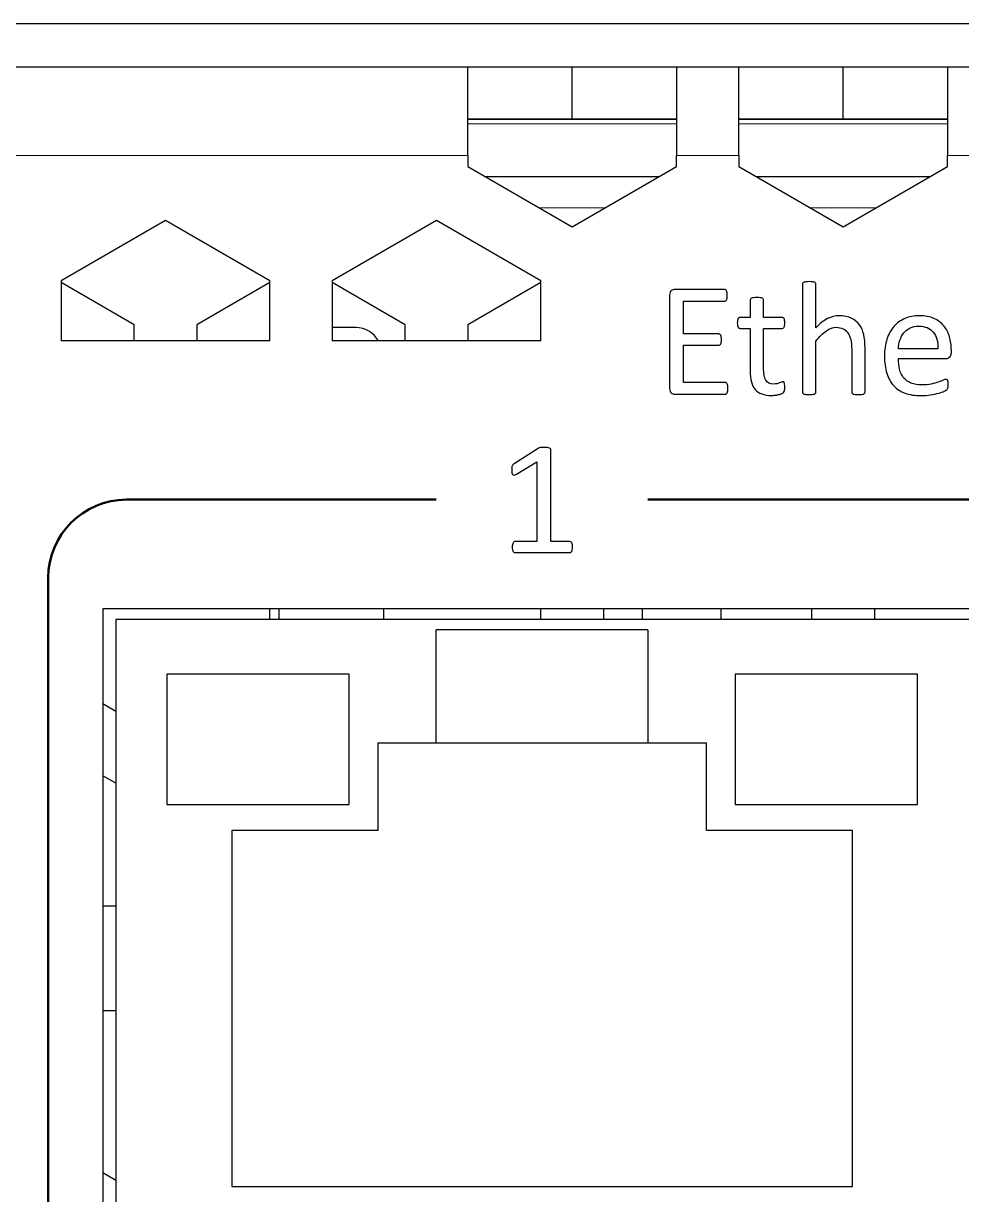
# Model space of a CAD drawing. Extents: x -260425 to 1294666, y -169889 to -2349.
# Drawn here: x 1000059.8 to 1000239.7, y -26466.9 to -26242.2 of the extents above; entities that cross this region are included whole.
import ezdxf
from ezdxf.enums import TextEntityAlignment as Align

# ---------------------------------------------------------------- set-up
doc = ezdxf.new("R2010")
doc.units = 0
doc.header["$LTSCALE"] = 100
doc.layers.add('case', color=7, linetype='Continuous')
doc.layers.add('marking', color=7, linetype='Continuous')
doc.styles.add('1ISOCPEUR', font='isocpeui.ttf', dxfattribs={"height": 250})

# ---------------------------------------------------------------- blocks, each defined once
blk = doc.blocks.new('АТС')
at = {"layer": 'case', "lineweight": 25}
for points in [[(1688, 217.99), (1688, 217.99), (1572, 217.99), (1572, 217.99)], [(1688, 200.99), (1688, 200.99), (1688, 217.99), (1688, 217.99)], [(1708, 217.99), (1708, 217.99), (1688, 217.99), (1688, 217.99)], [(1708, 207.99), (1708, 207.99), (1708, 217.99), (1708, 217.99)], [(1728, 217.99), (1728, 217.99), (1708, 217.99), (1708, 217.99)], [(1740, 217.99), (1740, 217.99), (1728, 217.99), (1728, 217.99)], [(1728, 217.99), (1728, 217.99), (1728, 200.99), (1728, 200.99)], [(1740, 200.99), (1740, 200.99), (1740, 217.99), (1740, 217.99)], [(1760, 217.99), (1760, 217.99), (1740, 217.99), (1740, 217.99)], [(1760, 207.99), (1760, 207.99), (1760, 217.99), (1760, 217.99)], [(1780, 217.99), (1780, 217.99), (1760, 217.99), (1760, 217.99)], [(1780, 217.99), (1780, 217.99), (1780, 200.99), (1780, 200.99)], [(1792, 217.99), (1792, 217.99), (1780, 217.99), (1780, 217.99)], [(1708, 207.99), (1708, 207.99), (1688, 207.99), (1688, 207.99)], [(1728, 207.99), (1728, 207.99), (1708, 207.99), (1708, 207.99)], [(1760, 207.99), (1760, 207.99), (1740, 207.99), (1740, 207.99)], [(1780, 207.99), (1780, 207.99), (1760, 207.99), (1760, 207.99)], [(1688, 200.99), (1688, 200.99), (1688, 198.87), (1688, 198.87)], [(1728, 198.87), (1728, 198.87), (1728, 200.99), (1728, 200.99)], [(1740, 200.99), (1740, 200.99), (1740, 198.87), (1740, 198.87)], [(1780, 198.87), (1780, 198.87), (1780, 200.99), (1780, 200.99)], [(1688, 198.87), (1688, 198.87), (1708, 187.32), (1708, 187.32)], [(1708, 187.32), (1708, 187.32), (1728, 198.87), (1728, 198.87)], [(1740, 198.87), (1740, 198.87), (1760, 187.32), (1760, 187.32)], [(1760, 187.32), (1760, 187.32), (1780, 198.87), (1780, 198.87)], [(1691.25, 196.99), (1691.25, 196.99), (1724.75, 196.99), (1724.75, 196.99)], [(1743.25, 196.99), (1743.25, 196.99), (1776.75, 196.99), (1776.75, 196.99)], [(1630, 188.51), (1630, 188.51), (1610, 176.96), (1610, 176.96)], [(1650, 176.96), (1650, 176.96), (1630, 188.51), (1630, 188.51)], [(1682, 188.51), (1682, 188.51), (1662, 176.96), (1662, 176.96)], [(1702, 176.96), (1702, 176.96), (1682, 188.51), (1682, 188.51)], [(1610, 176.96), (1610, 176.96), (1610, 165.42), (1610, 165.42)], [(1624, 168.54), (1624, 168.54), (1610, 176.62), (1610, 176.62)], [(1650, 176.62), (1650, 176.62), (1636, 168.54), (1636, 168.54)], [(1650, 165.42), (1650, 165.42), (1650, 176.96), (1650, 176.96)], [(1662, 176.96), (1662, 176.96), (1662, 165.42), (1662, 165.42)], [(1676, 168.54), (1676, 168.54), (1662, 176.62), (1662, 176.62)], [(1702, 176.62), (1702, 176.62), (1688, 168.54), (1688, 168.54)], [(1702, 165.42), (1702, 165.42), (1702, 176.96), (1702, 176.96)], [(1624, 165.42), (1624, 165.42), (1624, 168.54), (1624, 168.54)], [(1636, 168.54), (1636, 168.54), (1636, 165.42), (1636, 165.42)], [(1666.5, 167.99), (1666.5, 167.99), (1662, 167.99), (1662, 167.99)], [(1670.87, 165.42), (1669.99, 167.01), (1668.32, 167.99), (1666.5, 167.99)], [(1676, 165.42), (1676, 165.42), (1676, 168.54), (1676, 168.54)], [(1688, 168.54), (1688, 168.54), (1688, 165.42), (1688, 165.42)], [(1650, 165.42), (1650, 165.42), (1610, 165.42), (1610, 165.42)], [(1702, 165.42), (1702, 165.42), (1662, 165.42), (1662, 165.42)], [(1944, 113.99), (1944, 113.99), (1618, 113.99), (1618, 113.99)], [(1618, 113.99), (1618, 113.99), (1618, -145.01), (1618, -145.01)], [(1650, 111.99), (1650, 111.99), (1650, 113.99), (1650, 113.99)], [(1651.8, 111.99), (1651.8, 111.99), (1651.8, 113.99), (1651.8, 113.99)], [(1671.9, 111.99), (1671.9, 111.99), (1671.9, 113.99), (1671.9, 113.99)], [(1702, 111.99), (1702, 111.99), (1702, 113.99), (1702, 113.99)], [(1714, 113.99), (1714, 113.99), (1714, 111.99), (1714, 111.99)], [(1721.5, 111.99), (1721.5, 111.99), (1721.5, 113.99), (1721.5, 113.99)], [(1736.5, 113.99), (1736.5, 113.99), (1736.5, 111.99), (1736.5, 111.99)], [(1754, 111.99), (1754, 111.99), (1754, 113.99), (1754, 113.99)], [(1766, 113.99), (1766, 113.99), (1766, 111.99), (1766, 111.99)], [(1941.5, 111.99), (1941.5, 111.99), (1620.5, 111.99), (1620.5, 111.99)], [(1620.5, 111.99), (1620.5, 111.99), (1620.5, -142.01), (1620.5, -142.01)], [(1722.55, 109.99), (1722.55, 109.99), (1681.95, 109.99), (1681.95, 109.99)], [(1681.95, 88.29), (1681.95, 88.29), (1681.95, 109.99), (1681.95, 109.99)], [(1722.55, 109.99), (1722.55, 109.99), (1722.55, 88.29), (1722.55, 88.29)], [(1630.25, 101.49), (1630.25, 101.49), (1630.25, 76.49), (1630.25, 76.49)], [(1665.25, 101.49), (1665.25, 101.49), (1630.25, 101.49), (1630.25, 101.49)], [(1665.25, 76.49), (1665.25, 76.49), (1665.25, 101.49), (1665.25, 101.49)], [(1774.25, 101.49), (1774.25, 101.49), (1739.25, 101.49), (1739.25, 101.49)], [(1739.25, 101.49), (1739.25, 101.49), (1739.25, 76.49), (1739.25, 76.49)], [(1774.25, 76.49), (1774.25, 76.49), (1774.25, 101.49), (1774.25, 101.49)], [(1618, 95.83), (1618, 95.83), (1620.5, 94.38), (1620.5, 94.38)], [(1670.75, 88.29), (1670.75, 88.29), (1681.95, 88.29), (1681.95, 88.29)], [(1670.75, 88.29), (1670.75, 88.29), (1670.75, 71.49), (1670.75, 71.49)], [(1681.95, 88.29), (1681.95, 88.29), (1722.55, 88.29), (1722.55, 88.29)], [(1722.55, 88.29), (1722.55, 88.29), (1733.75, 88.29), (1733.75, 88.29)], [(1733.75, 71.49), (1733.75, 71.49), (1733.75, 88.29), (1733.75, 88.29)], [(1620.5, 80.56), (1620.5, 80.56), (1618, 82), (1618, 82)], [(1630.25, 76.49), (1630.25, 76.49), (1665.25, 76.49), (1665.25, 76.49)], [(1739.25, 76.49), (1739.25, 76.49), (1774.25, 76.49), (1774.25, 76.49)], [(1670.75, 71.49), (1670.75, 71.49), (1642.7, 71.49), (1642.7, 71.49)], [(1642.7, 71.49), (1642.7, 71.49), (1642.7, 3.19), (1642.7, 3.19)], [(1761.8, 71.49), (1761.8, 71.49), (1733.75, 71.49), (1733.75, 71.49)], [(1761.8, 3.19), (1761.8, 3.19), (1761.8, 71.49), (1761.8, 71.49)], [(1618, 57.04), (1618, 57.04), (1620.5, 57.04), (1620.5, 57.04)], [(1618, 36.94), (1618, 36.94), (1620.5, 36.94), (1620.5, 36.94)], [(1618, 5.83), (1618, 5.83), (1620.5, 4.38), (1620.5, 4.38)], [(1642.7, 3.19), (1642.7, 3.19), (1761.8, 3.19), (1761.8, 3.19)]]:
    blk.add_open_spline(points, degree=3, dxfattribs=at)
at = {"layer": 'case', "lineweight": 18}
for points in [[(1688, 207.89), (1688, 207.89), (1728, 207.89), (1728, 207.89)], [(1688, 207.09), (1688, 207.09), (1728, 207.09), (1728, 207.09)], [(1740, 207.89), (1740, 207.89), (1780, 207.89), (1780, 207.89)], [(1740, 207.09), (1740, 207.09), (1780, 207.09), (1780, 207.09)], [(1688, 200.99), (1688, 200.99), (1572, 200.99), (1572, 200.99)], [(1740, 200.99), (1740, 200.99), (1728, 200.99), (1728, 200.99)], [(1792, 200.99), (1792, 200.99), (1780, 200.99), (1780, 200.99)], [(1701.65, 190.99), (1701.65, 190.99), (1714.36, 190.99), (1714.36, 190.99)], [(1753.65, 190.99), (1753.65, 190.99), (1766.36, 190.99), (1766.36, 190.99)]]:
    blk.add_open_spline(points, degree=3, dxfattribs=at)
at = {"layer": 'marking'}
for points, knots in [([(1764.2, 155.6), (1764.2, 155.52), (1764.18, 155.45), (1764.14, 155.39), (1764.14, 155.39), (1764.09, 155.34), (1764.03, 155.28), (1763.93, 155.24), (1763.93, 155.24), (1763.84, 155.2), (1763.71, 155.17), (1763.54, 155.15), (1763.54, 155.15), (1763.38, 155.13), (1763.17, 155.12), (1762.92, 155.12), (1762.92, 155.12), (1762.66, 155.12), (1762.45, 155.13), (1762.28, 155.15), (1762.28, 155.15), (1762.11, 155.17), (1761.99, 155.2), (1761.89, 155.24), (1761.89, 155.24), (1761.8, 155.28), (1761.73, 155.34), (1761.69, 155.39), (1761.69, 155.39), (1761.65, 155.45), (1761.63, 155.52), (1761.63, 155.6), (1761.63, 155.6), (1761.63, 155.6), (1761.63, 163.78), (1761.63, 163.78), (1761.63, 163.78), (1761.63, 164.57), (1761.56, 165.21), (1761.44, 165.7), (1761.44, 165.7), (1761.32, 166.18), (1761.14, 166.6), (1760.9, 166.96), (1760.9, 166.96), (1760.66, 167.3), (1760.36, 167.57), (1759.99, 167.76), (1759.99, 167.76), (1759.61, 167.95), (1759.18, 168.04), (1758.69, 168.04), (1758.69, 168.04), (1758.05, 168.04), (1757.41, 167.81), (1756.78, 167.36), (1756.78, 167.36), (1756.13, 166.9), (1755.47, 166.24), (1754.77, 165.36), (1754.77, 165.36), (1754.77, 165.36), (1754.77, 155.6), (1754.77, 155.6), (1754.77, 155.6), (1754.77, 155.52), (1754.75, 155.45), (1754.71, 155.39), (1754.71, 155.39), (1754.66, 155.34), (1754.6, 155.28), (1754.5, 155.24), (1754.5, 155.24), (1754.41, 155.2), (1754.28, 155.17), (1754.11, 155.15), (1754.11, 155.15), (1753.95, 155.13), (1753.74, 155.12), (1753.48, 155.12), (1753.48, 155.12), (1753.22, 155.12), (1753.02, 155.13), (1752.85, 155.15), (1752.85, 155.15), (1752.68, 155.17), (1752.55, 155.2), (1752.46, 155.24), (1752.46, 155.24), (1752.36, 155.28), (1752.29, 155.34), (1752.25, 155.39), (1752.25, 155.39), (1752.21, 155.45), (1752.2, 155.52), (1752.2, 155.6), (1752.2, 155.6), (1752.2, 155.6), (1752.2, 176.31), (1752.2, 176.31), (1752.2, 176.31), (1752.2, 176.39), (1752.21, 176.46), (1752.25, 176.52), (1752.25, 176.52), (1752.29, 176.59), (1752.36, 176.64), (1752.46, 176.68), (1752.46, 176.68), (1752.55, 176.72), (1752.68, 176.75), (1752.85, 176.77), (1752.85, 176.77), (1753.02, 176.79), (1753.22, 176.8), (1753.48, 176.8), (1753.48, 176.8), (1753.74, 176.8), (1753.95, 176.79), (1754.11, 176.77), (1754.11, 176.77), (1754.28, 176.75), (1754.41, 176.72), (1754.5, 176.68), (1754.5, 176.68), (1754.6, 176.64), (1754.66, 176.59), (1754.71, 176.52), (1754.71, 176.52), (1754.75, 176.46), (1754.77, 176.39), (1754.77, 176.31), (1754.77, 176.31), (1754.77, 176.31), (1754.77, 167.97), (1754.77, 167.97), (1754.77, 167.97), (1755.5, 168.74), (1756.24, 169.32), (1756.98, 169.7), (1756.98, 169.7), (1757.72, 170.07), (1758.47, 170.26), (1759.22, 170.26), (1759.22, 170.26), (1760.15, 170.26), (1760.93, 170.1), (1761.56, 169.79), (1761.56, 169.79), (1762.2, 169.47), (1762.71, 169.05), (1763.1, 168.53), (1763.1, 168.53), (1763.5, 168), (1763.78, 167.38), (1763.95, 166.67), (1763.95, 166.67), (1764.11, 165.96), (1764.2, 165.1), (1764.2, 164.1), (1764.2, 164.1), (1764.2, 164.1), (1764.2, 155.6), (1764.2, 155.6)], [0, 0, 0, 0, 0.02381, 0.02381, 0.02381, 0.02381, 0.047619, 0.047619, 0.047619, 0.047619, 0.071429, 0.071429, 0.071429, 0.071429, 0.095238, 0.095238, 0.095238, 0.095238, 0.119048, 0.119048, 0.119048, 0.119048, 0.142857, 0.142857, 0.142857, 0.142857, 0.166667, 0.166667, 0.166667, 0.166667, 0.190476, 0.190476, 0.190476, 0.190476, 0.214286, 0.214286, 0.214286, 0.214286, 0.238095, 0.238095, 0.238095, 0.238095, 0.261905, 0.261905, 0.261905, 0.261905, 0.285714, 0.285714, 0.285714, 0.285714, 0.309524, 0.309524, 0.309524, 0.309524, 0.333333, 0.333333, 0.333333, 0.333333, 0.357143, 0.357143, 0.357143, 0.357143, 0.380952, 0.380952, 0.380952, 0.380952, 0.404762, 0.404762, 0.404762, 0.404762, 0.428571, 0.428571, 0.428571, 0.428571, 0.452381, 0.452381, 0.452381, 0.452381, 0.47619, 0.47619, 0.47619, 0.47619, 0.5, 0.5, 0.5, 0.5, 0.52381, 0.52381, 0.52381, 0.52381, 0.547619, 0.547619, 0.547619, 0.547619, 0.571429, 0.571429, 0.571429, 0.571429, 0.595238, 0.595238, 0.595238, 0.595238, 0.619048, 0.619048, 0.619048, 0.619048, 0.642857, 0.642857, 0.642857, 0.642857, 0.666667, 0.666667, 0.666667, 0.666667, 0.690476, 0.690476, 0.690476, 0.690476, 0.714286, 0.714286, 0.714286, 0.714286, 0.738095, 0.738095, 0.738095, 0.738095, 0.761905, 0.761905, 0.761905, 0.761905, 0.785714, 0.785714, 0.785714, 0.785714, 0.809524, 0.809524, 0.809524, 0.809524, 0.833333, 0.833333, 0.833333, 0.833333, 0.857143, 0.857143, 0.857143, 0.857143, 0.880952, 0.880952, 0.880952, 0.880952, 0.904762, 0.904762, 0.904762, 0.904762, 0.928571, 0.928571, 0.928571, 0.928571, 0.952381, 0.952381, 0.952381, 0.952381, 1, 1, 1, 1]), ([(1737.89, 156.32), (1737.89, 156.13), (1737.88, 155.96), (1737.86, 155.83), (1737.86, 155.83), (1737.84, 155.69), (1737.8, 155.57), (1737.75, 155.48), (1737.75, 155.48), (1737.7, 155.38), (1737.64, 155.32), (1737.57, 155.28), (1737.57, 155.28), (1737.5, 155.23), (1737.43, 155.21), (1737.34, 155.21), (1737.34, 155.21), (1737.34, 155.21), (1727.71, 155.21), (1727.71, 155.21), (1727.71, 155.21), (1727.47, 155.21), (1727.24, 155.29), (1727.03, 155.45), (1727.03, 155.45), (1726.82, 155.62), (1726.71, 155.9), (1726.71, 156.3), (1726.71, 156.3), (1726.71, 156.3), (1726.71, 174.19), (1726.71, 174.19), (1726.71, 174.19), (1726.71, 174.6), (1726.82, 174.88), (1727.03, 175.04), (1727.03, 175.04), (1727.24, 175.2), (1727.47, 175.28), (1727.71, 175.28), (1727.71, 175.28), (1727.71, 175.28), (1737.23, 175.28), (1737.23, 175.28), (1737.23, 175.28), (1737.32, 175.28), (1737.39, 175.26), (1737.46, 175.22), (1737.46, 175.22), (1737.53, 175.17), (1737.58, 175.11), (1737.62, 175.01), (1737.62, 175.01), (1737.66, 174.92), (1737.7, 174.8), (1737.72, 174.67), (1737.72, 174.67), (1737.75, 174.53), (1737.76, 174.35), (1737.76, 174.15), (1737.76, 174.15), (1737.76, 173.96), (1737.75, 173.8), (1737.72, 173.65), (1737.72, 173.65), (1737.7, 173.52), (1737.66, 173.4), (1737.62, 173.31), (1737.62, 173.31), (1737.58, 173.23), (1737.52, 173.16), (1737.46, 173.12), (1737.46, 173.12), (1737.39, 173.08), (1737.32, 173.06), (1737.23, 173.06), (1737.23, 173.06), (1737.23, 173.06), (1729.38, 173.06), (1729.38, 173.06), (1729.38, 173.06), (1729.38, 173.06), (1729.38, 166.77), (1729.38, 166.77), (1729.38, 166.77), (1729.38, 166.77), (1736.12, 166.77), (1736.12, 166.77), (1736.12, 166.77), (1736.2, 166.77), (1736.28, 166.75), (1736.35, 166.7), (1736.35, 166.7), (1736.41, 166.65), (1736.47, 166.59), (1736.52, 166.51), (1736.52, 166.51), (1736.57, 166.42), (1736.6, 166.31), (1736.62, 166.17), (1736.62, 166.17), (1736.64, 166.02), (1736.65, 165.85), (1736.65, 165.65), (1736.65, 165.65), (1736.65, 165.46), (1736.64, 165.3), (1736.62, 165.17), (1736.62, 165.17), (1736.6, 165.03), (1736.57, 164.93), (1736.52, 164.84), (1736.52, 164.84), (1736.47, 164.76), (1736.41, 164.7), (1736.35, 164.66), (1736.35, 164.66), (1736.28, 164.63), (1736.2, 164.61), (1736.12, 164.61), (1736.12, 164.61), (1736.12, 164.61), (1729.38, 164.61), (1729.38, 164.61), (1729.38, 164.61), (1729.38, 164.61), (1729.38, 157.44), (1729.38, 157.44), (1729.38, 157.44), (1729.38, 157.44), (1737.34, 157.44), (1737.34, 157.44), (1737.34, 157.44), (1737.43, 157.44), (1737.5, 157.41), (1737.57, 157.37), (1737.57, 157.37), (1737.64, 157.33), (1737.7, 157.27), (1737.75, 157.18), (1737.75, 157.18), (1737.8, 157.09), (1737.84, 156.98), (1737.86, 156.84), (1737.86, 156.84), (1737.88, 156.7), (1737.89, 156.53), (1737.89, 156.32)], [0, 0, 0, 0, 0.026316, 0.026316, 0.026316, 0.026316, 0.052632, 0.052632, 0.052632, 0.052632, 0.078947, 0.078947, 0.078947, 0.078947, 0.105263, 0.105263, 0.105263, 0.105263, 0.131579, 0.131579, 0.131579, 0.131579, 0.157895, 0.157895, 0.157895, 0.157895, 0.184211, 0.184211, 0.184211, 0.184211, 0.210526, 0.210526, 0.210526, 0.210526, 0.236842, 0.236842, 0.236842, 0.236842, 0.263158, 0.263158, 0.263158, 0.263158, 0.289474, 0.289474, 0.289474, 0.289474, 0.315789, 0.315789, 0.315789, 0.315789, 0.342105, 0.342105, 0.342105, 0.342105, 0.368421, 0.368421, 0.368421, 0.368421, 0.394737, 0.394737, 0.394737, 0.394737, 0.421053, 0.421053, 0.421053, 0.421053, 0.447368, 0.447368, 0.447368, 0.447368, 0.473684, 0.473684, 0.473684, 0.473684, 0.5, 0.5, 0.5, 0.5, 0.526316, 0.526316, 0.526316, 0.526316, 0.552632, 0.552632, 0.552632, 0.552632, 0.578947, 0.578947, 0.578947, 0.578947, 0.605263, 0.605263, 0.605263, 0.605263, 0.631579, 0.631579, 0.631579, 0.631579, 0.657895, 0.657895, 0.657895, 0.657895, 0.684211, 0.684211, 0.684211, 0.684211, 0.710526, 0.710526, 0.710526, 0.710526, 0.736842, 0.736842, 0.736842, 0.736842, 0.763158, 0.763158, 0.763158, 0.763158, 0.789474, 0.789474, 0.789474, 0.789474, 0.815789, 0.815789, 0.815789, 0.815789, 0.842105, 0.842105, 0.842105, 0.842105, 0.868421, 0.868421, 0.868421, 0.868421, 0.894737, 0.894737, 0.894737, 0.894737, 0.921053, 0.921053, 0.921053, 0.921053, 0.947368, 0.947368, 0.947368, 0.947368, 1, 1, 1, 1]), ([(1748.8, 156.64), (1748.8, 156.34), (1748.78, 156.1), (1748.74, 155.92), (1748.74, 155.92), (1748.7, 155.75), (1748.64, 155.62), (1748.55, 155.54), (1748.55, 155.54), (1748.47, 155.45), (1748.35, 155.37), (1748.18, 155.3), (1748.18, 155.3), (1748.02, 155.23), (1747.83, 155.17), (1747.62, 155.12), (1747.62, 155.12), (1747.4, 155.08), (1747.18, 155.04), (1746.94, 155.01), (1746.94, 155.01), (1746.7, 154.98), (1746.47, 154.96), (1746.23, 154.96), (1746.23, 154.96), (1745.51, 154.96), (1744.89, 155.05), (1744.38, 155.25), (1744.38, 155.25), (1743.86, 155.44), (1743.44, 155.73), (1743.11, 156.11), (1743.11, 156.11), (1742.78, 156.5), (1742.54, 156.99), (1742.39, 157.58), (1742.39, 157.58), (1742.24, 158.18), (1742.17, 158.88), (1742.17, 159.68), (1742.17, 159.68), (1742.17, 159.68), (1742.17, 167.82), (1742.17, 167.82), (1742.17, 167.82), (1742.17, 167.82), (1740.2, 167.82), (1740.2, 167.82), (1740.2, 167.82), (1740.05, 167.82), (1739.92, 167.9), (1739.83, 168.07), (1739.83, 168.07), (1739.74, 168.23), (1739.69, 168.5), (1739.69, 168.88), (1739.69, 168.88), (1739.69, 169.07), (1739.7, 169.24), (1739.73, 169.37), (1739.73, 169.37), (1739.75, 169.51), (1739.79, 169.62), (1739.83, 169.71), (1739.83, 169.71), (1739.87, 169.79), (1739.93, 169.86), (1739.99, 169.89), (1739.99, 169.89), (1740.06, 169.93), (1740.13, 169.95), (1740.22, 169.95), (1740.22, 169.95), (1740.22, 169.95), (1742.17, 169.95), (1742.17, 169.95), (1742.17, 169.95), (1742.17, 169.95), (1742.17, 173.26), (1742.17, 173.26), (1742.17, 173.26), (1742.17, 173.33), (1742.18, 173.4), (1742.22, 173.46), (1742.22, 173.46), (1742.25, 173.52), (1742.32, 173.58), (1742.42, 173.62), (1742.42, 173.62), (1742.52, 173.67), (1742.65, 173.7), (1742.82, 173.72), (1742.82, 173.72), (1742.98, 173.74), (1743.19, 173.76), (1743.44, 173.76), (1743.44, 173.76), (1743.7, 173.76), (1743.92, 173.74), (1744.08, 173.72), (1744.08, 173.72), (1744.25, 173.7), (1744.38, 173.67), (1744.47, 173.62), (1744.47, 173.62), (1744.57, 173.58), (1744.63, 173.52), (1744.67, 173.46), (1744.67, 173.46), (1744.72, 173.4), (1744.74, 173.33), (1744.74, 173.26), (1744.74, 173.26), (1744.74, 173.26), (1744.74, 169.95), (1744.74, 169.95), (1744.74, 169.95), (1744.74, 169.95), (1748.29, 169.95), (1748.29, 169.95), (1748.29, 169.95), (1748.38, 169.95), (1748.45, 169.93), (1748.51, 169.89), (1748.51, 169.89), (1748.57, 169.86), (1748.63, 169.79), (1748.67, 169.71), (1748.67, 169.71), (1748.72, 169.62), (1748.75, 169.51), (1748.77, 169.37), (1748.77, 169.37), (1748.79, 169.24), (1748.8, 169.07), (1748.8, 168.88), (1748.8, 168.88), (1748.8, 168.5), (1748.75, 168.23), (1748.66, 168.07), (1748.66, 168.07), (1748.57, 167.9), (1748.45, 167.82), (1748.29, 167.82), (1748.29, 167.82), (1748.29, 167.82), (1744.74, 167.82), (1744.74, 167.82), (1744.74, 167.82), (1744.74, 167.82), (1744.74, 160.06), (1744.74, 160.06), (1744.74, 160.06), (1744.74, 159.1), (1744.88, 158.37), (1745.16, 157.89), (1745.16, 157.89), (1745.44, 157.39), (1745.95, 157.15), (1746.68, 157.15), (1746.68, 157.15), (1746.91, 157.15), (1747.12, 157.17), (1747.31, 157.22), (1747.31, 157.22), (1747.49, 157.27), (1747.66, 157.31), (1747.8, 157.37), (1747.8, 157.37), (1747.94, 157.42), (1748.07, 157.47), (1748.17, 157.52), (1748.17, 157.52), (1748.27, 157.56), (1748.37, 157.58), (1748.45, 157.58), (1748.45, 157.58), (1748.5, 157.58), (1748.55, 157.57), (1748.59, 157.55), (1748.59, 157.55), (1748.64, 157.52), (1748.67, 157.47), (1748.7, 157.4), (1748.7, 157.4), (1748.73, 157.32), (1748.75, 157.23), (1748.77, 157.1), (1748.77, 157.1), (1748.79, 156.98), (1748.8, 156.82), (1748.8, 156.64)], [0, 0, 0, 0, 0.020408, 0.020408, 0.020408, 0.020408, 0.040816, 0.040816, 0.040816, 0.040816, 0.061224, 0.061224, 0.061224, 0.061224, 0.081633, 0.081633, 0.081633, 0.081633, 0.102041, 0.102041, 0.102041, 0.102041, 0.122449, 0.122449, 0.122449, 0.122449, 0.142857, 0.142857, 0.142857, 0.142857, 0.163265, 0.163265, 0.163265, 0.163265, 0.183673, 0.183673, 0.183673, 0.183673, 0.204082, 0.204082, 0.204082, 0.204082, 0.22449, 0.22449, 0.22449, 0.22449, 0.244898, 0.244898, 0.244898, 0.244898, 0.265306, 0.265306, 0.265306, 0.265306, 0.285714, 0.285714, 0.285714, 0.285714, 0.306122, 0.306122, 0.306122, 0.306122, 0.326531, 0.326531, 0.326531, 0.326531, 0.346939, 0.346939, 0.346939, 0.346939, 0.367347, 0.367347, 0.367347, 0.367347, 0.387755, 0.387755, 0.387755, 0.387755, 0.408163, 0.408163, 0.408163, 0.408163, 0.428571, 0.428571, 0.428571, 0.428571, 0.44898, 0.44898, 0.44898, 0.44898, 0.469388, 0.469388, 0.469388, 0.469388, 0.489796, 0.489796, 0.489796, 0.489796, 0.510204, 0.510204, 0.510204, 0.510204, 0.530612, 0.530612, 0.530612, 0.530612, 0.55102, 0.55102, 0.55102, 0.55102, 0.571429, 0.571429, 0.571429, 0.571429, 0.591837, 0.591837, 0.591837, 0.591837, 0.612245, 0.612245, 0.612245, 0.612245, 0.632653, 0.632653, 0.632653, 0.632653, 0.653061, 0.653061, 0.653061, 0.653061, 0.673469, 0.673469, 0.673469, 0.673469, 0.693878, 0.693878, 0.693878, 0.693878, 0.714286, 0.714286, 0.714286, 0.714286, 0.734694, 0.734694, 0.734694, 0.734694, 0.755102, 0.755102, 0.755102, 0.755102, 0.77551, 0.77551, 0.77551, 0.77551, 0.795918, 0.795918, 0.795918, 0.795918, 0.816327, 0.816327, 0.816327, 0.816327, 0.836735, 0.836735, 0.836735, 0.836735, 0.857143, 0.857143, 0.857143, 0.857143, 0.877551, 0.877551, 0.877551, 0.877551, 0.897959, 0.897959, 0.897959, 0.897959, 0.918367, 0.918367, 0.918367, 0.918367, 0.938776, 0.938776, 0.938776, 0.938776, 0.959184, 0.959184, 0.959184, 0.959184, 1, 1, 1, 1]), ([(1780.75, 163.19), (1780.75, 162.79), (1780.65, 162.5), (1780.45, 162.33), (1780.45, 162.33), (1780.25, 162.16), (1780.02, 162.07), (1779.76, 162.07), (1779.76, 162.07), (1779.76, 162.07), (1770.59, 162.07), (1770.59, 162.07), (1770.59, 162.07), (1770.59, 161.29), (1770.67, 160.6), (1770.82, 159.98), (1770.82, 159.98), (1770.98, 159.35), (1771.24, 158.82), (1771.6, 158.37), (1771.6, 158.37), (1771.96, 157.93), (1772.43, 157.59), (1773.01, 157.35), (1773.01, 157.35), (1773.59, 157.11), (1774.3, 156.99), (1775.14, 156.99), (1775.14, 156.99), (1775.8, 156.99), (1776.39, 157.04), (1776.9, 157.16), (1776.9, 157.16), (1777.42, 157.26), (1777.87, 157.38), (1778.25, 157.52), (1778.25, 157.52), (1778.62, 157.65), (1778.94, 157.77), (1779.18, 157.88), (1779.18, 157.88), (1779.42, 157.99), (1779.6, 158.04), (1779.73, 158.04), (1779.73, 158.04), (1779.8, 158.04), (1779.87, 158.02), (1779.93, 157.99), (1779.93, 157.99), (1779.98, 157.95), (1780.03, 157.9), (1780.05, 157.82), (1780.05, 157.82), (1780.08, 157.75), (1780.11, 157.65), (1780.13, 157.53), (1780.13, 157.53), (1780.14, 157.39), (1780.15, 157.24), (1780.15, 157.06), (1780.15, 157.06), (1780.15, 156.92), (1780.14, 156.81), (1780.13, 156.71), (1780.13, 156.71), (1780.12, 156.61), (1780.11, 156.52), (1780.09, 156.45), (1780.09, 156.45), (1780.08, 156.37), (1780.05, 156.3), (1780.02, 156.23), (1780.02, 156.23), (1779.98, 156.18), (1779.94, 156.12), (1779.88, 156.06), (1779.88, 156.06), (1779.82, 156), (1779.65, 155.91), (1779.38, 155.79), (1779.38, 155.79), (1779.09, 155.65), (1778.73, 155.53), (1778.29, 155.4), (1778.29, 155.4), (1777.85, 155.28), (1777.33, 155.17), (1776.75, 155.08), (1776.75, 155.08), (1776.17, 154.98), (1775.55, 154.93), (1774.89, 154.93), (1774.89, 154.93), (1773.74, 154.93), (1772.74, 155.09), (1771.88, 155.41), (1771.88, 155.41), (1771.01, 155.73), (1770.29, 156.2), (1769.7, 156.83), (1769.7, 156.83), (1769.11, 157.47), (1768.67, 158.26), (1768.37, 159.21), (1768.37, 159.21), (1768.07, 160.16), (1767.92, 161.26), (1767.92, 162.53), (1767.92, 162.53), (1767.92, 163.72), (1768.08, 164.8), (1768.39, 165.76), (1768.39, 165.76), (1768.7, 166.71), (1769.15, 167.53), (1769.73, 168.19), (1769.73, 168.19), (1770.31, 168.86), (1771.02, 169.37), (1771.85, 169.73), (1771.85, 169.73), (1772.67, 170.08), (1773.6, 170.26), (1774.62, 170.26), (1774.62, 170.26), (1775.71, 170.26), (1776.64, 170.09), (1777.41, 169.73), (1777.41, 169.73), (1778.18, 169.38), (1778.81, 168.91), (1779.31, 168.32), (1779.31, 168.32), (1779.8, 167.72), (1780.17, 167.02), (1780.4, 166.22), (1780.4, 166.22), (1780.63, 165.42), (1780.75, 164.56), (1780.75, 163.65), (1780.75, 163.65), (1780.75, 163.65), (1780.75, 163.19), (1780.75, 163.19)], [0, 0, 0, 0, 0.027027, 0.027027, 0.027027, 0.027027, 0.054054, 0.054054, 0.054054, 0.054054, 0.081081, 0.081081, 0.081081, 0.081081, 0.108108, 0.108108, 0.108108, 0.108108, 0.135135, 0.135135, 0.135135, 0.135135, 0.162162, 0.162162, 0.162162, 0.162162, 0.189189, 0.189189, 0.189189, 0.189189, 0.216216, 0.216216, 0.216216, 0.216216, 0.243243, 0.243243, 0.243243, 0.243243, 0.27027, 0.27027, 0.27027, 0.27027, 0.297297, 0.297297, 0.297297, 0.297297, 0.324324, 0.324324, 0.324324, 0.324324, 0.351351, 0.351351, 0.351351, 0.351351, 0.378378, 0.378378, 0.378378, 0.378378, 0.405405, 0.405405, 0.405405, 0.405405, 0.432432, 0.432432, 0.432432, 0.432432, 0.459459, 0.459459, 0.459459, 0.459459, 0.486486, 0.486486, 0.486486, 0.486486, 0.513514, 0.513514, 0.513514, 0.513514, 0.540541, 0.540541, 0.540541, 0.540541, 0.567568, 0.567568, 0.567568, 0.567568, 0.594595, 0.594595, 0.594595, 0.594595, 0.621622, 0.621622, 0.621622, 0.621622, 0.648649, 0.648649, 0.648649, 0.648649, 0.675676, 0.675676, 0.675676, 0.675676, 0.702703, 0.702703, 0.702703, 0.702703, 0.72973, 0.72973, 0.72973, 0.72973, 0.756757, 0.756757, 0.756757, 0.756757, 0.783784, 0.783784, 0.783784, 0.783784, 0.810811, 0.810811, 0.810811, 0.810811, 0.837838, 0.837838, 0.837838, 0.837838, 0.864865, 0.864865, 0.864865, 0.864865, 0.891892, 0.891892, 0.891892, 0.891892, 0.918919, 0.918919, 0.918919, 0.918919, 0.945946, 0.945946, 0.945946, 0.945946, 1, 1, 1, 1]), ([(1778.18, 163.94), (1778.21, 165.29), (1777.91, 166.35), (1777.28, 167.11), (1777.28, 167.11), (1776.66, 167.88), (1775.73, 168.26), (1774.5, 168.26), (1774.5, 168.26), (1773.86, 168.26), (1773.31, 168.15), (1772.83, 167.91), (1772.83, 167.91), (1772.35, 167.67), (1771.96, 167.35), (1771.63, 166.96), (1771.63, 166.96), (1771.31, 166.56), (1771.06, 166.1), (1770.89, 165.59), (1770.89, 165.59), (1770.71, 165.06), (1770.61, 164.52), (1770.59, 163.94), (1770.59, 163.94), (1770.59, 163.94), (1778.18, 163.94), (1778.18, 163.94)], [0, 0, 0, 0, 0.125, 0.125, 0.125, 0.125, 0.25, 0.25, 0.25, 0.25, 0.375, 0.375, 0.375, 0.375, 0.5, 0.5, 0.5, 0.5, 0.625, 0.625, 0.625, 0.625, 0.75, 0.75, 0.75, 0.75, 1, 1, 1, 1]), ([(1708.09, 125.85), (1708.09, 125.65), (1708.08, 125.49), (1708.04, 125.36), (1708.04, 125.36), (1708.01, 125.23), (1707.98, 125.11), (1707.92, 125.04), (1707.92, 125.04), (1707.87, 124.95), (1707.81, 124.89), (1707.74, 124.86), (1707.74, 124.86), (1707.67, 124.82), (1707.61, 124.8), (1707.54, 124.8), (1707.54, 124.8), (1707.54, 124.8), (1697.06, 124.8), (1697.06, 124.8), (1697.06, 124.8), (1696.99, 124.8), (1696.92, 124.82), (1696.86, 124.86), (1696.86, 124.86), (1696.8, 124.89), (1696.74, 124.95), (1696.68, 125.04), (1696.68, 125.04), (1696.63, 125.11), (1696.58, 125.23), (1696.55, 125.36), (1696.55, 125.36), (1696.52, 125.49), (1696.5, 125.65), (1696.5, 125.85), (1696.5, 125.85), (1696.5, 126.04), (1696.52, 126.19), (1696.55, 126.33), (1696.55, 126.33), (1696.58, 126.46), (1696.62, 126.58), (1696.67, 126.66), (1696.67, 126.66), (1696.71, 126.75), (1696.77, 126.81), (1696.84, 126.86), (1696.84, 126.86), (1696.91, 126.91), (1696.98, 126.93), (1697.06, 126.93), (1697.06, 126.93), (1697.06, 126.93), (1701.23, 126.93), (1701.23, 126.93), (1701.23, 126.93), (1701.23, 126.93), (1701.23, 142.2), (1701.23, 142.2), (1701.23, 142.2), (1701.23, 142.2), (1697.36, 139.88), (1697.36, 139.88), (1697.36, 139.88), (1697.16, 139.78), (1697, 139.72), (1696.88, 139.7), (1696.88, 139.7), (1696.76, 139.68), (1696.67, 139.7), (1696.59, 139.77), (1696.59, 139.77), (1696.52, 139.84), (1696.47, 139.95), (1696.45, 140.1), (1696.45, 140.1), (1696.42, 140.25), (1696.41, 140.45), (1696.41, 140.69), (1696.41, 140.69), (1696.41, 140.86), (1696.41, 141.02), (1696.43, 141.14), (1696.43, 141.14), (1696.45, 141.26), (1696.47, 141.37), (1696.5, 141.45), (1696.5, 141.45), (1696.53, 141.53), (1696.58, 141.6), (1696.64, 141.67), (1696.64, 141.67), (1696.69, 141.73), (1696.76, 141.79), (1696.86, 141.85), (1696.86, 141.85), (1696.86, 141.85), (1701.48, 144.81), (1701.48, 144.81), (1701.48, 144.81), (1701.53, 144.84), (1701.57, 144.87), (1701.64, 144.89), (1701.64, 144.89), (1701.7, 144.91), (1701.78, 144.93), (1701.87, 144.95), (1701.87, 144.95), (1701.96, 144.97), (1702.07, 144.98), (1702.2, 144.99), (1702.2, 144.99), (1702.32, 145), (1702.47, 145), (1702.66, 145), (1702.66, 145), (1702.91, 145), (1703.12, 144.98), (1703.28, 144.96), (1703.28, 144.96), (1703.45, 144.94), (1703.57, 144.92), (1703.67, 144.88), (1703.67, 144.88), (1703.76, 144.84), (1703.82, 144.79), (1703.85, 144.74), (1703.85, 144.74), (1703.89, 144.68), (1703.9, 144.63), (1703.9, 144.56), (1703.9, 144.56), (1703.9, 144.56), (1703.9, 126.93), (1703.9, 126.93), (1703.9, 126.93), (1703.9, 126.93), (1707.53, 126.93), (1707.53, 126.93), (1707.53, 126.93), (1707.62, 126.93), (1707.7, 126.91), (1707.76, 126.86), (1707.76, 126.86), (1707.84, 126.81), (1707.9, 126.75), (1707.94, 126.66), (1707.94, 126.66), (1707.99, 126.58), (1708.03, 126.46), (1708.06, 126.33), (1708.06, 126.33), (1708.08, 126.19), (1708.09, 126.04), (1708.09, 125.85)], [0, 0, 0, 0, 0.025, 0.025, 0.025, 0.025, 0.05, 0.05, 0.05, 0.05, 0.075, 0.075, 0.075, 0.075, 0.1, 0.1, 0.1, 0.1, 0.125, 0.125, 0.125, 0.125, 0.15, 0.15, 0.15, 0.15, 0.175, 0.175, 0.175, 0.175, 0.2, 0.2, 0.2, 0.2, 0.225, 0.225, 0.225, 0.225, 0.25, 0.25, 0.25, 0.25, 0.275, 0.275, 0.275, 0.275, 0.3, 0.3, 0.3, 0.3, 0.325, 0.325, 0.325, 0.325, 0.35, 0.35, 0.35, 0.35, 0.375, 0.375, 0.375, 0.375, 0.4, 0.4, 0.4, 0.4, 0.425, 0.425, 0.425, 0.425, 0.45, 0.45, 0.45, 0.45, 0.475, 0.475, 0.475, 0.475, 0.5, 0.5, 0.5, 0.5, 0.525, 0.525, 0.525, 0.525, 0.55, 0.55, 0.55, 0.55, 0.575, 0.575, 0.575, 0.575, 0.6, 0.6, 0.6, 0.6, 0.625, 0.625, 0.625, 0.625, 0.65, 0.65, 0.65, 0.65, 0.675, 0.675, 0.675, 0.675, 0.7, 0.7, 0.7, 0.7, 0.725, 0.725, 0.725, 0.725, 0.75, 0.75, 0.75, 0.75, 0.775, 0.775, 0.775, 0.775, 0.8, 0.8, 0.8, 0.8, 0.825, 0.825, 0.825, 0.825, 0.85, 0.85, 0.85, 0.85, 0.875, 0.875, 0.875, 0.875, 0.9, 0.9, 0.9, 0.9, 0.925, 0.925, 0.925, 0.925, 0.95, 0.95, 0.95, 0.95, 1, 1, 1, 1])]:
    blk.add_open_spline(points, degree=3, knots=knots, dxfattribs=at)
at = {"layer": 'marking', "lineweight": 50}
blk.add_open_spline([(1681.95, 134.97), (1681.95, 134.97), (1622.5, 134.97), (1622.5, 134.97), (1622.5, 134.97), (1614.25, 134.97), (1607.5, 128.22), (1607.5, 119.97), (1607.5, 119.97), (1607.5, 119.97), (1607.5, -150.03), (1607.5, -150.03), (1607.5, -150.03), (1607.5, -158.28), (1614.25, -165.03), (1622.5, -165.03), (1622.5, -165.03), (1622.5, -165.03), (1682.25, -165.03), (1682.25, -165.03)], degree=3, knots=[0, 0, 0, 0, 0.166667, 0.166667, 0.166667, 0.166667, 0.333333, 0.333333, 0.333333, 0.333333, 0.5, 0.5, 0.5, 0.5, 0.666667, 0.666667, 0.666667, 0.666667, 1, 1, 1, 1], dxfattribs=at)
blk.add_open_spline([(1838.36, 134.97), (1838.36, 134.97), (1722.55, 134.97), (1722.55, 134.97)], degree=3, dxfattribs=at)
blk = doc.blocks.new('*U214')
at = {"color": 0, "linetype": 'ByBlock', "lineweight": -2}
blk.add_line((174.5, -22.225), (625.5, -22.225), dxfattribs=at)
at = {"color": 0, "lineweight": -2, "style": '1ISOCPEUR', "oblique": 15, "flags": 8}
blk.add_attdef('НАИМЕНОВАНИЕ', text='', height=25, dxfattribs=at).set_placement((750, 10.425), align=Align.MIDDLE_LEFT)

msp = doc.modelspace()

# ---------------------------------------------------------------- block references
at = {"xscale": 10, "yscale": 10, "zscale": 10}
msp.add_blockref('*U214', (996576.69, -26019.92), dxfattribs=at)
msp.add_blockref('АТС', (998457.03, -26468.52))

doc.saveas('drawing.dxf')
